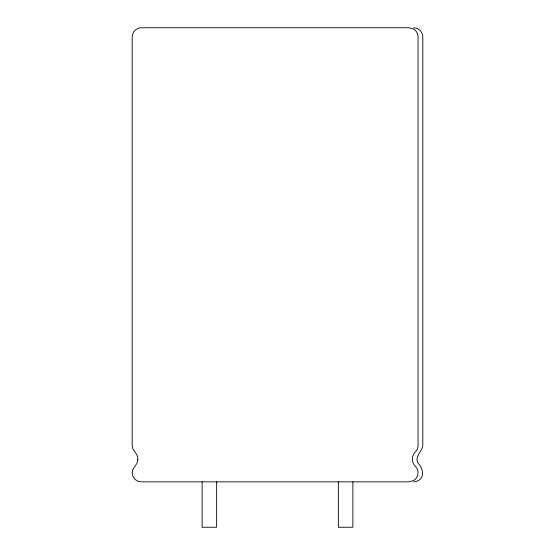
<?xml version="1.0" encoding="UTF-8"?>
<svg xmlns="http://www.w3.org/2000/svg" width="555" height="555" viewBox="0 0 555 555"><rect width="100%" height="100%" fill="white"/><g stroke="black" fill="none" stroke-linecap="round" stroke-linejoin="round"><path stroke-width="0.83" d="M413.725 481.844C425.005 480.88 424.304 469.405 417.943 463.037C414.377 456.217 422.272 451.631 422.806 445.512L422.806 36.831C422.841 31.968 418.588 27.722 413.725 27.75M352.876 481.844L352.876 527.25L338.349 527.25L338.349 481.844M216.651 481.844L216.651 527.25L202.124 527.25L202.124 481.844M137.834 459.138C138.23 463.772 133.866 466.457 132.499 470.411C130.911 475.94 135.517 481.948 141.275 481.844L408.64 481.844L413.489 480.623A9.081 9.081 0 0 0 415.369 466.339A10.184 10.184 0 0 1 413.156 463.037L412.705 461.774A9.518 9.518 0 0 1 412.705 456.501L413.156 455.239A10.184 10.184 0 0 1 415.369 451.937A9.081 9.081 0 0 0 418.026 445.512L418.026 36.831A9.081 9.081 0 0 0 413.489 28.964L408.64 27.75L141.275 27.75C136.412 27.722 132.159 31.968 132.194 36.831L132.194 445.512C131.986 450.896 138.341 453.629 137.834 459.138"/></g></svg>
